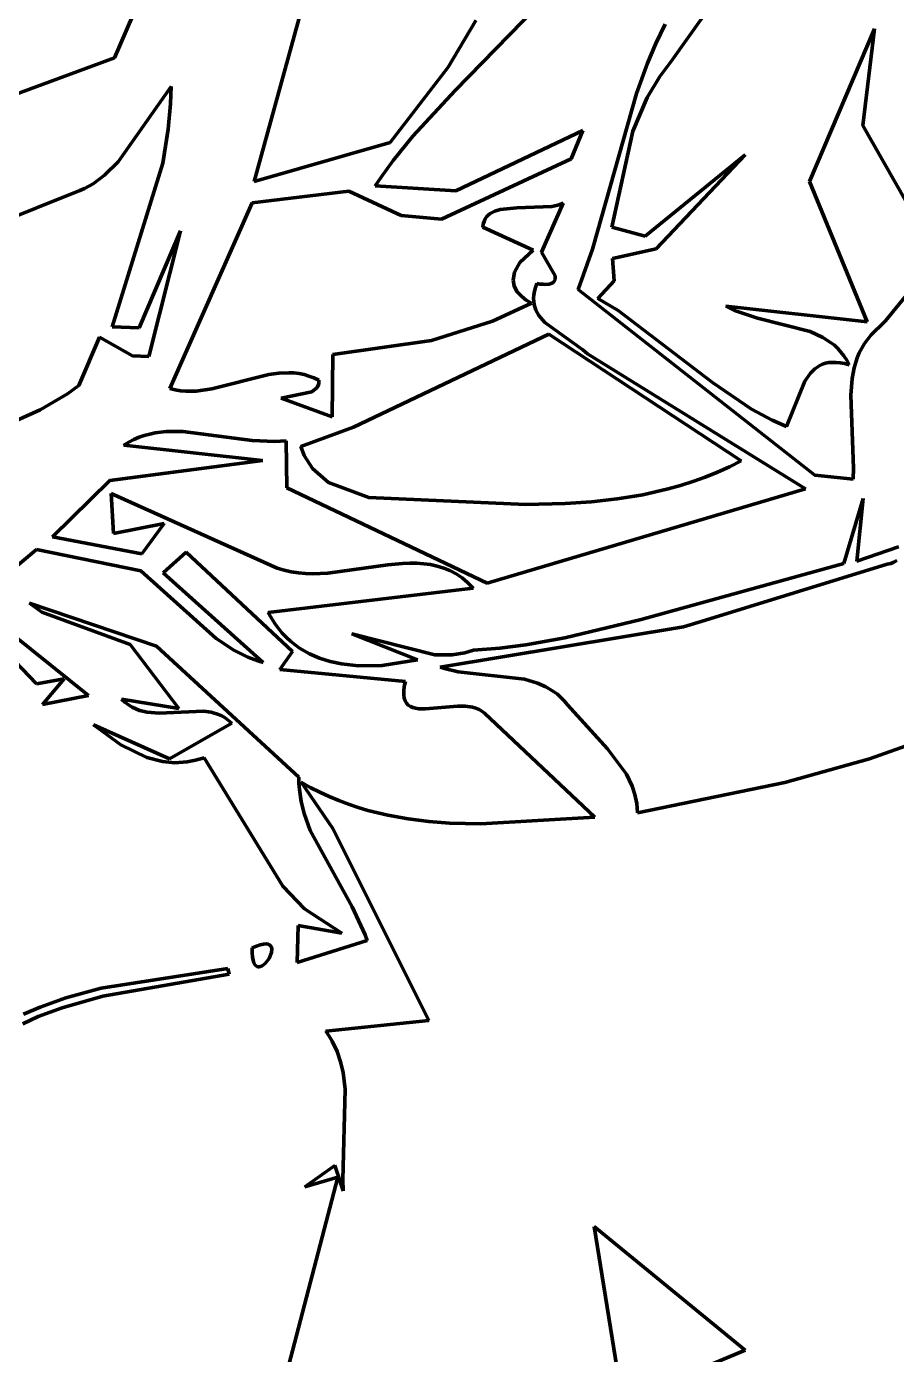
# Model space of a CAD drawing. Header units: millimetres. Extents: x 0 to 7.86, y 0 to 9.25.
# Drawn here: x 4.033 to 4.834, y 3.392 to 4.615 of the extents above; entities that cross this region are included whole.
import ezdxf

# ---------------------------------------------------------------- set-up
doc = ezdxf.new("R2010")
doc.units = ezdxf.units.MM
doc.layers.add('color#191919ff', color=7, linetype='CONTINUOUS', lineweight=100)
doc.layers.add('color#ffffffff', color=7, linetype='CONTINUOUS', lineweight=100)

msp = doc.modelspace()

# ---------------------------------------------------------------- linework, layer by layer
at = {"layer": 'color#191919ff'}
for p, q in [((4.7069, 4.695), (4.6267, 4.5821)), ((4.5219, 4.652), (4.4281, 4.5558)), ((4.1141, 4.5858), (4.1309, 4.6241)), ((4.2865, 4.6303), (4.243, 4.472)), ((4.4216, 4.5771), (4.4469, 4.6201)), ((4.6127, 4.599), (4.6213, 4.6168)), ((4.7542, 4.472), (4.8141, 4.6124)), ((4.8141, 4.6124), (4.8034, 4.5235)), ((4.605, 4.5808), (4.6127, 4.599)), ((3.9453, 4.5235), (4.1141, 4.5858)), ((4.368, 4.5078), (4.4216, 4.5771)), ((4.595, 4.5529), (4.605, 4.5808)), ((4.6267, 4.5821), (4.6164, 4.5686)), ((4.6164, 4.5686), (4.6049, 4.5493)), ((4.1664, 4.5595), (4.1176, 4.4901)), ((4.1659, 4.5436), (4.1664, 4.5595)), ((4.4281, 4.5558), (4.3889, 4.5138)), ((4.5544, 4.4097), (4.595, 4.5529)), ((4.6049, 4.5493), (4.5916, 4.5183)), ((4.1638, 4.52), (4.1659, 4.5436)), ((4.1587, 4.4889), (4.1638, 4.52)), ((4.3889, 4.5138), (4.3709, 4.4914)), ((4.4286, 4.4634), (4.5456, 4.5188)), ((4.5456, 4.5188), (4.5348, 4.4929)), ((4.5916, 4.5183), (4.5723, 4.43)), ((4.8034, 4.5235), (4.8629, 4.4188)), ((4.243, 4.472), (4.368, 4.5078)), ((4.1176, 4.4901), (4.1051, 4.4778)), ((4.112, 4.3381), (4.1587, 4.4889)), ((4.3709, 4.4914), (4.3597, 4.4758)), ((4.5348, 4.4929), (4.4154, 4.4373)), ((4.6029, 4.4217), (4.6951, 4.4965)), ((4.6951, 4.4965), (4.613, 4.4098)), ((4.1051, 4.4778), (4.0945, 4.4699)), ((4.3597, 4.4758), (4.3543, 4.4678)), ((4.0824, 4.4636), (3.9032, 4.3918)), ((4.0866, 4.4655), (4.0824, 4.4636)), ((4.0945, 4.4699), (4.0866, 4.4655)), ((4.3543, 4.4678), (4.4286, 4.4634)), ((4.8075, 4.3426), (4.7542, 4.472)), ((4.9253, 4.4678), (4.8242, 4.3436)), ((4.241, 4.4524), (4.1653, 4.2812)), ((4.3301, 4.4629), (4.241, 4.4524)), ((4.3783, 4.4406), (4.3301, 4.4629)), ((4.5273, 4.452), (4.5075, 4.4067)), ((4.5226, 4.4502), (4.5273, 4.452)), ((4.4154, 4.4373), (4.3783, 4.4406)), ((4.4556, 4.4374), (4.4568, 4.4394)), ((4.4568, 4.4394), (4.4584, 4.441)), ((4.4584, 4.441), (4.4602, 4.4424)), ((4.4602, 4.4424), (4.4645, 4.4447)), ((4.4645, 4.4447), (4.4695, 4.4462)), ((4.4695, 4.4462), (4.4847, 4.4477)), ((4.4847, 4.4477), (4.5171, 4.449)), ((4.5171, 4.449), (4.5226, 4.4502)), ((4.4536, 4.43), (4.4539, 4.4328)), ((4.4997, 4.4087), (4.4536, 4.43)), ((4.4539, 4.4328), (4.4546, 4.4352)), ((4.4546, 4.4352), (4.4556, 4.4374)), ((4.5723, 4.43), (4.6029, 4.4217)), ((4.1749, 4.4266), (4.1369, 4.3372)), ((4.146, 4.3109), (4.1749, 4.4266)), ((4.4874, 4.3972), (4.4997, 4.4087)), ((4.5075, 4.4067), (4.5202, 4.3851)), ((4.5413, 4.3724), (4.5544, 4.4097)), ((4.613, 4.4098), (4.5728, 4.401)), ((4.4825, 4.3883), (4.4874, 4.3972)), ((4.5728, 4.401), (4.5743, 4.3805)), ((4.4813, 4.3811), (4.4825, 4.3883)), ((4.4822, 4.3758), (4.4813, 4.3811)), ((4.5031, 4.378), (4.5019, 4.3743)), ((4.506, 4.3775), (4.5031, 4.378)), ((4.5173, 4.3784), (4.5145, 4.3775)), ((4.5191, 4.3798), (4.5173, 4.3784)), ((4.52, 4.3817), (4.5191, 4.3798)), ((4.5202, 4.3851), (4.52, 4.3817)), ((4.5743, 4.3805), (4.5593, 4.3641)), ((4.4849, 4.3707), (4.4822, 4.3758)), ((4.4893, 4.3659), (4.4849, 4.3707)), ((4.4934, 4.3628), (4.4893, 4.3659)), ((4.5004, 4.3676), (4.5002, 4.3644)), ((4.501, 4.3709), (4.5004, 4.3676)), ((4.5019, 4.3743), (4.501, 4.3709)), ((4.5086, 4.3773), (4.506, 4.3775)), ((4.5108, 4.3772), (4.5086, 4.3773)), ((4.5145, 4.3775), (4.5108, 4.3772)), ((4.7592, 4.2014), (4.5413, 4.3724)), ((4.4624, 4.3434), (4.4983, 4.36)), ((4.4983, 4.36), (4.4934, 4.3628)), ((4.5002, 4.3644), (4.5003, 4.3615)), ((4.5003, 4.3615), (4.5007, 4.3586)), ((4.5007, 4.3586), (4.5024, 4.3533)), ((4.5024, 4.3533), (4.5051, 4.3485)), ((4.5593, 4.3641), (4.5781, 4.353)), ((4.6851, 4.3531), (4.6772, 4.3571)), ((4.6772, 4.3571), (4.8075, 4.3426)), ((4.4062, 4.3256), (4.4624, 4.3434)), ((4.5051, 4.3485), (4.5106, 4.342)), ((4.5106, 4.342), (4.5455, 4.3169)), ((4.5781, 4.353), (4.6649, 4.2867)), ((4.7064, 4.3461), (4.6851, 4.3531)), ((4.7548, 4.3338), (4.7064, 4.3461)), ((4.8242, 4.3436), (4.8192, 4.3384)), ((4.1369, 4.3372), (4.112, 4.3381)), ((4.5142, 4.3314), (4.3345, 4.2457)), ((4.6915, 4.2148), (4.5142, 4.3314)), ((4.7666, 4.3284), (4.7548, 4.3338)), ((4.8112, 4.3308), (4.8079, 4.3268)), ((4.815, 4.3347), (4.8112, 4.3308)), ((4.8192, 4.3384), (4.815, 4.3347)), ((4.0815, 4.2842), (4.1005, 4.3286)), ((4.1005, 4.3286), (4.1308, 4.3115)), ((4.3152, 4.3125), (4.4062, 4.3256)), ((4.5455, 4.3169), (4.5498, 4.3132)), ((4.7738, 4.3238), (4.7666, 4.3284)), ((4.7772, 4.3211), (4.7738, 4.3238)), ((4.7803, 4.3182), (4.7772, 4.3211)), ((4.7833, 4.3149), (4.7803, 4.3182)), ((4.8024, 4.3184), (4.8002, 4.314)), ((4.805, 4.3227), (4.8024, 4.3184)), ((4.8079, 4.3268), (4.805, 4.3227)), ((4.1308, 4.3115), (4.146, 4.3109)), ((4.3148, 4.2552), (4.3152, 4.3125)), ((4.5498, 4.3132), (4.7506, 4.1888)), ((4.7664, 4.3036), (4.7692, 4.3045)), ((4.7692, 4.3045), (4.7722, 4.3051)), ((4.7722, 4.3051), (4.7755, 4.3054)), ((4.7755, 4.3054), (4.779, 4.3054)), ((4.779, 4.3054), (4.7827, 4.305)), ((4.7827, 4.305), (4.7866, 4.3043)), ((4.786, 4.3113), (4.7833, 4.3149)), ((4.7886, 4.3074), (4.786, 4.3113)), ((4.7909, 4.3032), (4.7886, 4.3074)), ((4.7983, 4.3095), (4.7954, 4.3002)), ((4.8002, 4.314), (4.7983, 4.3095)), ((4.204, 4.2809), (4.2563, 4.2941)), ((4.2563, 4.2941), (4.2656, 4.2955)), ((4.2656, 4.2955), (4.2749, 4.2958)), ((4.2749, 4.2958), (4.2795, 4.2956)), ((4.2795, 4.2956), (4.2842, 4.295)), ((4.2842, 4.295), (4.2888, 4.2941)), ((4.2888, 4.2941), (4.2933, 4.2928)), ((4.2933, 4.2928), (4.2979, 4.2911)), ((4.75, 4.2882), (4.7551, 4.2955)), ((4.7551, 4.2955), (4.7591, 4.2994)), ((4.7591, 4.2994), (4.7638, 4.3025)), ((4.7638, 4.3025), (4.7664, 4.3036)), ((4.7866, 4.3043), (4.7909, 4.3032)), ((4.7954, 4.3002), (4.7935, 4.2905)), ((4.0711, 4.2764), (4.0815, 4.2842)), ((4.1653, 4.2812), (4.1702, 4.2801)), ((4.1702, 4.2801), (4.175, 4.2793)), ((4.1895, 4.279), (4.204, 4.2809)), ((4.301, 4.2821), (4.2959, 4.2782)), ((4.2979, 4.2911), (4.3025, 4.2889)), ((4.3024, 4.2857), (4.301, 4.2821)), ((4.3025, 4.2889), (4.3024, 4.2857)), ((4.6649, 4.2867), (4.7008, 4.2624)), ((4.7332, 4.2463), (4.75, 4.2882)), ((4.7935, 4.2905), (4.7923, 4.2753)), ((4.0459, 4.2618), (4.0711, 4.2764)), ((4.175, 4.2793), (4.1799, 4.2789)), ((4.1799, 4.2789), (4.1895, 4.279)), ((4.2959, 4.2782), (4.2677, 4.2725)), ((4.2677, 4.2725), (4.3148, 4.2552)), ((4.7923, 4.2753), (4.7948, 4.2078)), ((3.9795, 4.2321), (4.0459, 4.2618)), ((4.7008, 4.2624), (4.7199, 4.2521)), ((4.3345, 4.2457), (4.2858, 4.228)), ((4.7199, 4.2521), (4.7332, 4.2463)), ((4.1273, 4.232), (4.1227, 4.2292)), ((4.1321, 4.2344), (4.1273, 4.232)), ((4.1369, 4.2364), (4.1321, 4.2344)), ((4.1417, 4.2381), (4.1369, 4.2364)), ((4.1467, 4.2394), (4.1417, 4.2381)), ((4.1516, 4.2404), (4.1467, 4.2394)), ((4.1618, 4.2416), (4.1516, 4.2404)), ((4.1772, 4.2417), (4.1618, 4.2416)), ((4.2409, 4.2333), (4.1772, 4.2417)), ((4.2619, 4.2324), (4.2409, 4.2333)), ((4.2723, 4.2332), (4.2619, 4.2324)), ((4.2729, 4.1898), (4.2723, 4.2332)), ((4.1227, 4.2292), (4.2506, 4.2149)), ((4.2858, 4.228), (4.289, 4.2195)), ((4.289, 4.2195), (4.2966, 4.2075)), ((4.2506, 4.2149), (4.1099, 4.1966)), ((4.2966, 4.2075), (4.3112, 4.1946)), ((4.6695, 4.2043), (4.6805, 4.2093)), ((4.6805, 4.2093), (4.6915, 4.2148)), ((4.7948, 4.2078), (4.7944, 4.1979)), ((4.1099, 4.1966), (4.0571, 4.1446)), ((4.3112, 4.1946), (4.3486, 4.1808)), ((4.6356, 4.1921), (4.647, 4.1957)), ((4.647, 4.1957), (4.6583, 4.1998)), ((4.6583, 4.1998), (4.6695, 4.2043)), ((4.7944, 4.1979), (4.7592, 4.2014)), ((4.1134, 4.1478), (4.1111, 4.1845)), ((4.1111, 4.1845), (4.2579, 4.1187)), ((4.4574, 4.1021), (4.2729, 4.1898)), ((4.7506, 4.1888), (4.4574, 4.1021)), ((4.5891, 4.1814), (4.6008, 4.1835)), ((4.6008, 4.1835), (4.6125, 4.186)), ((4.6125, 4.186), (4.6241, 4.1888)), ((4.6241, 4.1888), (4.6356, 4.1921)), ((4.3486, 4.1808), (4.4931, 4.1745)), ((4.4931, 4.1745), (4.5294, 4.1753)), ((4.5294, 4.1753), (4.5534, 4.1769)), ((4.5534, 4.1769), (4.5773, 4.1796)), ((4.5773, 4.1796), (4.5891, 4.1814)), ((4.7858, 4.1203), (4.8036, 4.18)), ((4.8036, 4.18), (4.798, 4.1224)), ((4.1599, 4.1569), (4.1134, 4.1478)), ((4.1395, 4.1289), (4.1599, 4.1569)), ((4.0571, 4.1446), (4.1395, 4.1289)), ((4.798, 4.1224), (4.8362, 4.1355)), ((4.0423, 4.1329), (3.9836, 4.084)), ((4.1385, 4.1135), (4.0423, 4.1329)), ((4.1802, 4.1307), (4.1592, 4.1115)), ((4.2783, 4.0391), (4.1802, 4.1307)), ((4.8321, 4.1215), (4.8291, 4.1203)), ((4.8349, 4.1228), (4.8321, 4.1215)), ((4.2079, 4.0511), (4.1385, 4.1135)), ((4.1592, 4.1115), (4.2512, 4.0291)), ((4.2579, 4.1187), (4.2642, 4.116)), ((4.2642, 4.116), (4.2705, 4.114)), ((4.2705, 4.114), (4.277, 4.1124)), ((4.277, 4.1124), (4.2836, 4.1114)), ((4.2836, 4.1114), (4.2903, 4.1108)), ((4.2903, 4.1108), (4.297, 4.1106)), ((4.297, 4.1106), (4.3108, 4.1112)), ((4.3108, 4.1112), (4.3661, 4.1189)), ((4.3661, 4.1189), (4.3796, 4.1202)), ((4.3796, 4.1202), (4.3862, 4.1204)), ((4.3862, 4.1204), (4.3927, 4.1204)), ((4.3927, 4.1204), (4.3991, 4.1199)), ((4.3991, 4.1199), (4.4053, 4.1191)), ((4.4053, 4.1191), (4.4115, 4.1178)), ((4.4115, 4.1178), (4.4174, 4.116)), ((4.4174, 4.116), (4.4232, 4.1136)), ((4.4232, 4.1136), (4.4288, 4.1106)), ((4.4288, 4.1106), (4.4343, 4.1069)), ((4.5994, 4.0686), (4.7858, 4.1203)), ((4.8258, 4.1194), (4.6546, 4.0667)), ((4.8291, 4.1203), (4.8258, 4.1194)), ((4.4445, 4.0973), (4.2558, 4.0749)), ((4.4343, 4.1069), (4.4395, 4.1025)), ((4.4395, 4.1025), (4.4445, 4.0973)), ((3.9836, 4.084), (4.0902, 3.9987)), ((4.036, 4.0837), (4.1529, 4.0439)), ((4.0473, 4.0753), (4.036, 4.0837)), ((4.1286, 4.0455), (4.0473, 4.0753)), ((4.2558, 4.0749), (4.2587, 4.0697)), ((4.2587, 4.0697), (4.2618, 4.0648)), ((4.2618, 4.0648), (4.2652, 4.0603)), ((4.2652, 4.0603), (4.2687, 4.056)), ((4.6384, 4.0619), (4.4143, 4.0247)), ((4.5289, 4.0517), (4.5994, 4.0686)), ((4.6546, 4.0667), (4.6384, 4.0619)), ((4.0423, 4.0093), (4.0026, 4.0509)), ((4.224, 4.0404), (4.2079, 4.0511)), ((4.2687, 4.056), (4.2725, 4.0521)), ((4.2725, 4.0521), (4.2764, 4.0485)), ((4.2764, 4.0485), (4.2805, 4.0452)), ((4.3932, 4.0315), (4.3328, 4.0553)), ((4.3328, 4.0553), (4.4094, 4.036)), ((4.4932, 4.0454), (4.5289, 4.0517)), ((4.1735, 3.9867), (4.1286, 4.0455)), ((4.1529, 4.0439), (4.2841, 3.9235)), ((4.2371, 4.0339), (4.224, 4.0404)), ((4.2665, 4.0224), (4.2783, 4.0391)), ((4.2805, 4.0452), (4.2847, 4.0422)), ((4.2847, 4.0422), (4.2937, 4.037)), ((4.2937, 4.037), (4.3031, 4.0329)), ((4.4094, 4.036), (4.4251, 4.0361)), ((4.4251, 4.0361), (4.437, 4.0379)), ((4.437, 4.0379), (4.445, 4.0402)), ((4.445, 4.0402), (4.4692, 4.0423)), ((4.4692, 4.0423), (4.4932, 4.0454)), ((4.2464, 4.0305), (4.2371, 4.0339)), ((4.2512, 4.0291), (4.2464, 4.0305)), ((4.3031, 4.0329), (4.313, 4.0298)), ((4.313, 4.0298), (4.3233, 4.0276)), ((4.3233, 4.0276), (4.3391, 4.0259)), ((4.3391, 4.0259), (4.3608, 4.0263)), ((4.3608, 4.0263), (4.3932, 4.0315)), ((4.4143, 4.0247), (4.4183, 4.0234)), ((4.4183, 4.0234), (4.4308, 4.0205)), ((4.0678, 4.014), (4.0423, 4.0093)), ((4.0478, 3.9903), (4.0678, 4.014)), ((4.3821, 4.0116), (4.2665, 4.0224)), ((4.3811, 4.0069), (4.3821, 4.0116)), ((4.4308, 4.0205), (4.4917, 4.0135)), ((4.4917, 4.0135), (4.5039, 4.01)), ((4.3806, 4.0028), (4.3811, 4.0069)), ((4.3806, 3.9992), (4.3806, 4.0028)), ((4.381, 3.9961), (4.3806, 3.9992)), ((4.5039, 4.01), (4.5115, 4.0066)), ((4.5115, 4.0066), (4.5187, 4.0023)), ((4.5187, 4.0023), (4.5221, 3.9997)), ((4.5221, 3.9997), (4.5253, 3.9969)), ((4.0902, 3.9987), (4.0478, 3.9903)), ((4.1239, 3.9924), (4.1207, 3.9953)), ((4.1207, 3.9953), (4.1735, 3.9867)), ((4.1271, 3.99), (4.1239, 3.9924)), ((4.1304, 3.9879), (4.1271, 3.99)), ((4.1338, 3.9862), (4.1304, 3.9879)), ((4.3819, 3.9936), (4.381, 3.9961)), ((4.3832, 3.9914), (4.3819, 3.9936)), ((4.3848, 3.9897), (4.3832, 3.9914)), ((4.3868, 3.9884), (4.3848, 3.9897)), ((4.3891, 3.9874), (4.3868, 3.9884)), ((4.3916, 3.9868), (4.3891, 3.9874)), ((4.3944, 3.9863), (4.3916, 3.9868)), ((4.43, 3.9887), (4.4007, 3.9862)), ((4.4373, 3.9887), (4.43, 3.9887)), ((4.444, 3.9878), (4.4373, 3.9887)), ((4.4471, 3.9869), (4.444, 3.9878)), ((4.4501, 3.9857), (4.4471, 3.9869)), ((4.5253, 3.9969), (4.5284, 3.9936)), ((4.5284, 3.9936), (4.5314, 3.9901)), ((4.5314, 3.9901), (4.5683, 3.9495)), ((4.1372, 3.9849), (4.1338, 3.9862)), ((4.1443, 3.9831), (4.1372, 3.9849)), ((4.1553, 3.9823), (4.1443, 3.9831)), ((4.1962, 3.9842), (4.1553, 3.9823)), ((4.2032, 3.9833), (4.1962, 3.9842)), ((4.2099, 3.9812), (4.2032, 3.9833)), ((4.2132, 3.9798), (4.2099, 3.9812)), ((4.2163, 3.9779), (4.2132, 3.9798)), ((4.2193, 3.9757), (4.2163, 3.9779)), ((4.2223, 3.9731), (4.2193, 3.9757)), ((4.4007, 3.9862), (4.3944, 3.9863)), ((4.4527, 3.9841), (4.4501, 3.9857)), ((4.4551, 3.9822), (4.4527, 3.9841)), ((4.5566, 3.8867), (4.4551, 3.9822)), ((4.12, 3.9532), (4.095, 3.9717)), ((4.095, 3.9717), (4.165, 3.9402)), ((4.165, 3.9402), (4.2223, 3.9731)), ((4.144, 3.9415), (4.12, 3.9532)), ((4.8095, 3.9402), (4.853, 3.9556)), ((4.1585, 3.9377), (4.144, 3.9415)), ((4.1697, 3.9367), (4.1585, 3.9377)), ((4.1889, 3.9389), (4.1812, 3.9374)), ((4.1968, 3.9413), (4.1889, 3.9389)), ((4.2693, 3.8231), (4.1968, 3.9413)), ((4.5683, 3.9495), (4.5857, 3.926)), ((4.7317, 3.9184), (4.8095, 3.9402)), ((4.1812, 3.9374), (4.1697, 3.9367)), ((4.5857, 3.926), (4.591, 3.915)), ((4.2841, 3.9235), (4.2841, 3.9177)), ((4.2841, 3.9177), (4.2845, 3.912)), ((4.3154, 3.8762), (4.2862, 3.9188)), ((4.2862, 3.9188), (4.2946, 3.914)), ((4.2946, 3.914), (4.3032, 3.9095)), ((4.591, 3.915), (4.5936, 3.9073)), ((4.5958, 3.8906), (4.7317, 3.9184)), ((4.2845, 3.912), (4.2861, 3.9009)), ((4.3032, 3.9095), (4.3119, 3.9055)), ((4.3119, 3.9055), (4.3207, 3.9018)), ((4.3207, 3.9018), (4.3296, 3.8984)), ((4.5936, 3.9073), (4.5952, 3.8991)), ((4.2861, 3.9009), (4.2888, 3.89)), ((4.2888, 3.89), (4.2945, 3.8743)), ((4.3296, 3.8984), (4.3386, 3.8954)), ((4.3386, 3.8954), (4.3477, 3.8928)), ((4.3477, 3.8928), (4.3661, 3.8883)), ((4.5952, 3.8991), (4.5958, 3.8906)), ((4.3661, 3.8883), (4.3848, 3.8849)), ((4.3848, 3.8849), (4.4037, 3.8826)), ((4.4037, 3.8826), (4.4228, 3.8811)), ((4.4228, 3.8811), (4.4516, 3.8804)), ((4.4516, 3.8804), (4.5566, 3.8867)), ((4.2945, 3.8743), (4.3331, 3.8041)), ((4.4037, 3.6992), (4.3154, 3.8762)), ((4.2892, 3.802), (4.2693, 3.8231)), ((4.3331, 3.8041), (4.3451, 3.7783)), ((4.3235, 3.7797), (4.2892, 3.802)), ((4.2824, 3.7528), (4.2833, 3.7868)), ((4.2833, 3.7868), (4.3235, 3.7797)), ((4.2411, 3.7661), (4.2451, 3.7678)), ((4.2451, 3.7678), (4.2485, 3.769)), ((4.2485, 3.769), (4.2514, 3.7696)), ((4.2514, 3.7696), (4.2538, 3.7698)), ((4.2538, 3.7698), (4.2557, 3.7695)), ((4.2557, 3.7695), (4.2571, 3.7689)), ((4.2571, 3.7689), (4.2582, 3.7679)), ((4.2582, 3.7679), (4.2588, 3.7667)), ((4.2588, 3.7667), (4.2591, 3.7653)), ((4.347, 3.7729), (4.2824, 3.7528)), ((4.3451, 3.7783), (4.347, 3.7729)), ((4.2411, 3.7615), (4.2411, 3.7661)), ((4.2414, 3.7578), (4.2411, 3.7615)), ((4.2419, 3.7548), (4.2414, 3.7578)), ((4.2427, 3.7524), (4.2419, 3.7548)), ((4.2566, 3.7564), (4.2529, 3.7517)), ((4.2588, 3.7619), (4.2566, 3.7564)), ((4.2591, 3.7653), (4.2588, 3.7619)), ((4.102, 3.729), (4.2186, 3.7472)), ((4.2198, 3.7421), (4.1036, 3.7216)), ((4.2186, 3.7472), (4.2198, 3.7421)), ((4.2436, 3.7506), (4.2427, 3.7524)), ((4.2447, 3.7495), (4.2436, 3.7506)), ((4.246, 3.7488), (4.2447, 3.7495)), ((4.2473, 3.7486), (4.246, 3.7488)), ((4.2487, 3.7489), (4.2473, 3.7486)), ((4.2501, 3.7495), (4.2487, 3.7489)), ((4.2529, 3.7517), (4.2501, 3.7495)), ((4.0458, 3.7116), (4.0695, 3.7201)), ((4.1036, 3.7216), (4.0659, 3.7111)), ((4.0695, 3.7201), (4.102, 3.729)), ((4.0305, 3.705), (4.0458, 3.7116)), ((4.0659, 3.7111), (4.044, 3.7029)), ((4.044, 3.7029), (4.0298, 3.6963)), ((4.309, 3.6894), (4.4037, 3.6992)), ((4.312, 3.6849), (4.309, 3.6894)), ((4.3147, 3.6803), (4.312, 3.6849)), ((4.3192, 3.6709), (4.3147, 3.6803)), ((4.3225, 3.6613), (4.3192, 3.6709)), ((4.3248, 3.6514), (4.3225, 3.6613)), ((4.3268, 3.6362), (4.3248, 3.6514)), ((4.3244, 3.5527), (4.3268, 3.6362)), ((4.2895, 3.5462), (4.3172, 3.5659)), ((4.3172, 3.5659), (4.3248, 3.5425)), ((4.2368, 3.2371), (4.32, 3.5549)), ((4.32, 3.5549), (4.2895, 3.5462)), ((4.3248, 3.5425), (4.3244, 3.5527)), ((4.556, 3.5097), (4.582, 3.3486)), ((4.695, 3.3958), (4.556, 3.5097)), ((4.582, 3.3486), (4.695, 3.3958))]:
    msp.add_line(p, q, dxfattribs=at)
at = {"layer": 'color#ffffffff'}
for p, q in [((4.6267, 4.5821), (4.7069, 4.695)), ((4.4281, 4.5558), (4.5219, 4.652)), ((4.1309, 4.6241), (4.1141, 4.5858)), ((4.243, 4.472), (4.2865, 4.6303)), ((4.4469, 4.6201), (4.4216, 4.5771)), ((4.6213, 4.6168), (4.6127, 4.599)), ((4.8141, 4.6124), (4.7542, 4.472)), ((4.8034, 4.5235), (4.8141, 4.6124)), ((4.6127, 4.599), (4.605, 4.5808)), ((4.1141, 4.5858), (3.9453, 4.5235)), ((4.4216, 4.5771), (4.368, 4.5078)), ((4.605, 4.5808), (4.595, 4.5529)), ((4.6164, 4.5686), (4.6267, 4.5821)), ((4.6049, 4.5493), (4.6164, 4.5686)), ((4.1176, 4.4901), (4.1664, 4.5595)), ((4.1664, 4.5595), (4.1659, 4.5436)), ((4.3889, 4.5138), (4.4281, 4.5558)), ((4.595, 4.5529), (4.5544, 4.4097)), ((4.5916, 4.5183), (4.6049, 4.5493)), ((4.1659, 4.5436), (4.1638, 4.52)), ((4.1638, 4.52), (4.1587, 4.4889)), ((4.3709, 4.4914), (4.3889, 4.5138)), ((4.5456, 4.5188), (4.4286, 4.4634)), ((4.5348, 4.4929), (4.5456, 4.5188)), ((4.5723, 4.43), (4.5916, 4.5183)), ((4.8629, 4.4188), (4.8034, 4.5235)), ((4.368, 4.5078), (4.243, 4.472)), ((4.1051, 4.4778), (4.1176, 4.4901)), ((4.1587, 4.4889), (4.112, 4.3381)), ((4.3597, 4.4758), (4.3709, 4.4914)), ((4.4154, 4.4373), (4.5348, 4.4929)), ((4.6951, 4.4965), (4.6029, 4.4217)), ((4.613, 4.4098), (4.6951, 4.4965)), ((4.0945, 4.4699), (4.1051, 4.4778)), ((4.3543, 4.4678), (4.3597, 4.4758)), ((3.9032, 4.3918), (4.0824, 4.4636)), ((4.0824, 4.4636), (4.0866, 4.4655)), ((4.0866, 4.4655), (4.0945, 4.4699)), ((4.4286, 4.4634), (4.3543, 4.4678)), ((4.7542, 4.472), (4.8075, 4.3426)), ((4.8242, 4.3436), (4.9253, 4.4678)), ((4.1653, 4.2812), (4.241, 4.4524)), ((4.241, 4.4524), (4.3301, 4.4629)), ((4.3301, 4.4629), (4.3783, 4.4406)), ((4.5075, 4.4067), (4.5273, 4.452)), ((4.5273, 4.452), (4.5226, 4.4502)), ((4.3783, 4.4406), (4.4154, 4.4373)), ((4.4568, 4.4394), (4.4556, 4.4374)), ((4.4584, 4.441), (4.4568, 4.4394)), ((4.4602, 4.4424), (4.4584, 4.441)), ((4.4645, 4.4447), (4.4602, 4.4424)), ((4.4695, 4.4462), (4.4645, 4.4447)), ((4.4847, 4.4477), (4.4695, 4.4462)), ((4.5171, 4.449), (4.4847, 4.4477)), ((4.5226, 4.4502), (4.5171, 4.449)), ((4.4539, 4.4328), (4.4536, 4.43)), ((4.4536, 4.43), (4.4997, 4.4087)), ((4.4546, 4.4352), (4.4539, 4.4328)), ((4.4556, 4.4374), (4.4546, 4.4352)), ((4.6029, 4.4217), (4.5723, 4.43)), ((4.1369, 4.3372), (4.1749, 4.4266)), ((4.1749, 4.4266), (4.146, 4.3109)), ((4.4997, 4.4087), (4.4874, 4.3972)), ((4.5202, 4.3851), (4.5075, 4.4067)), ((4.5544, 4.4097), (4.5413, 4.3724)), ((4.5728, 4.401), (4.613, 4.4098)), ((4.4874, 4.3972), (4.4825, 4.3883)), ((4.5743, 4.3805), (4.5728, 4.401)), ((4.4825, 4.3883), (4.4813, 4.3811)), ((4.4813, 4.3811), (4.4822, 4.3758)), ((4.5019, 4.3743), (4.5031, 4.378)), ((4.5031, 4.378), (4.506, 4.3775)), ((4.5145, 4.3775), (4.5173, 4.3784)), ((4.5173, 4.3784), (4.5191, 4.3798)), ((4.5191, 4.3798), (4.52, 4.3817)), ((4.52, 4.3817), (4.5202, 4.3851)), ((4.5593, 4.3641), (4.5743, 4.3805)), ((4.4822, 4.3758), (4.4849, 4.3707)), ((4.4849, 4.3707), (4.4893, 4.3659)), ((4.4893, 4.3659), (4.4934, 4.3628)), ((4.5002, 4.3644), (4.5004, 4.3676)), ((4.5004, 4.3676), (4.501, 4.3709)), ((4.501, 4.3709), (4.5019, 4.3743)), ((4.506, 4.3775), (4.5086, 4.3773)), ((4.5086, 4.3773), (4.5108, 4.3772)), ((4.5108, 4.3772), (4.5145, 4.3775)), ((4.5413, 4.3724), (4.7592, 4.2014)), ((4.4983, 4.36), (4.4624, 4.3434)), ((4.4934, 4.3628), (4.4983, 4.36)), ((4.5003, 4.3615), (4.5002, 4.3644)), ((4.5007, 4.3586), (4.5003, 4.3615)), ((4.5024, 4.3533), (4.5007, 4.3586)), ((4.5051, 4.3485), (4.5024, 4.3533)), ((4.5781, 4.353), (4.5593, 4.3641)), ((4.8075, 4.3426), (4.6772, 4.3571)), ((4.6772, 4.3571), (4.6851, 4.3531)), ((4.4624, 4.3434), (4.4062, 4.3256)), ((4.5106, 4.342), (4.5051, 4.3485)), ((4.5455, 4.3169), (4.5106, 4.342)), ((4.6649, 4.2867), (4.5781, 4.353)), ((4.6851, 4.3531), (4.7064, 4.3461)), ((4.7064, 4.3461), (4.7548, 4.3338)), ((4.8192, 4.3384), (4.8242, 4.3436)), ((4.112, 4.3381), (4.1369, 4.3372)), ((4.3345, 4.2457), (4.5142, 4.3314)), ((4.5142, 4.3314), (4.6915, 4.2148)), ((4.7548, 4.3338), (4.7666, 4.3284)), ((4.8079, 4.3268), (4.8112, 4.3308)), ((4.8112, 4.3308), (4.815, 4.3347)), ((4.815, 4.3347), (4.8192, 4.3384)), ((4.1005, 4.3286), (4.0815, 4.2842)), ((4.1308, 4.3115), (4.1005, 4.3286)), ((4.4062, 4.3256), (4.3152, 4.3125)), ((4.5498, 4.3132), (4.5455, 4.3169)), ((4.7666, 4.3284), (4.7738, 4.3238)), ((4.7738, 4.3238), (4.7772, 4.3211)), ((4.7772, 4.3211), (4.7803, 4.3182)), ((4.7803, 4.3182), (4.7833, 4.3149)), ((4.8002, 4.314), (4.8024, 4.3184)), ((4.8024, 4.3184), (4.805, 4.3227)), ((4.805, 4.3227), (4.8079, 4.3268)), ((4.146, 4.3109), (4.1308, 4.3115)), ((4.3152, 4.3125), (4.3148, 4.2552)), ((4.7506, 4.1888), (4.5498, 4.3132)), ((4.7692, 4.3045), (4.7664, 4.3036)), ((4.7722, 4.3051), (4.7692, 4.3045)), ((4.7755, 4.3054), (4.7722, 4.3051)), ((4.779, 4.3054), (4.7755, 4.3054)), ((4.7827, 4.305), (4.779, 4.3054)), ((4.7866, 4.3043), (4.7827, 4.305)), ((4.7833, 4.3149), (4.786, 4.3113)), ((4.786, 4.3113), (4.7886, 4.3074)), ((4.7886, 4.3074), (4.7909, 4.3032)), ((4.7954, 4.3002), (4.7983, 4.3095)), ((4.7983, 4.3095), (4.8002, 4.314)), ((4.2563, 4.2941), (4.204, 4.2809)), ((4.2656, 4.2955), (4.2563, 4.2941)), ((4.2749, 4.2958), (4.2656, 4.2955)), ((4.2795, 4.2956), (4.2749, 4.2958)), ((4.2842, 4.295), (4.2795, 4.2956)), ((4.2888, 4.2941), (4.2842, 4.295)), ((4.2933, 4.2928), (4.2888, 4.2941)), ((4.2979, 4.2911), (4.2933, 4.2928)), ((4.7551, 4.2955), (4.75, 4.2882)), ((4.7591, 4.2994), (4.7551, 4.2955)), ((4.7638, 4.3025), (4.7591, 4.2994)), ((4.7664, 4.3036), (4.7638, 4.3025)), ((4.7909, 4.3032), (4.7866, 4.3043)), ((4.7935, 4.2905), (4.7954, 4.3002)), ((4.0815, 4.2842), (4.0711, 4.2764)), ((4.1702, 4.2801), (4.1653, 4.2812)), ((4.175, 4.2793), (4.1702, 4.2801)), ((4.204, 4.2809), (4.1895, 4.279)), ((4.2959, 4.2782), (4.301, 4.2821)), ((4.3025, 4.2889), (4.2979, 4.2911)), ((4.301, 4.2821), (4.3024, 4.2857)), ((4.3024, 4.2857), (4.3025, 4.2889)), ((4.7008, 4.2624), (4.6649, 4.2867)), ((4.75, 4.2882), (4.7332, 4.2463)), ((4.7923, 4.2753), (4.7935, 4.2905)), ((4.0711, 4.2764), (4.0459, 4.2618)), ((4.1799, 4.2789), (4.175, 4.2793)), ((4.1895, 4.279), (4.1799, 4.2789)), ((4.2677, 4.2725), (4.2959, 4.2782)), ((4.3148, 4.2552), (4.2677, 4.2725)), ((4.7948, 4.2078), (4.7923, 4.2753)), ((4.0459, 4.2618), (3.9795, 4.2321)), ((4.7199, 4.2521), (4.7008, 4.2624)), ((4.2858, 4.228), (4.3345, 4.2457)), ((4.7332, 4.2463), (4.7199, 4.2521)), ((4.1227, 4.2292), (4.1273, 4.232)), ((4.1273, 4.232), (4.1321, 4.2344)), ((4.1321, 4.2344), (4.1369, 4.2364)), ((4.1369, 4.2364), (4.1417, 4.2381)), ((4.1417, 4.2381), (4.1467, 4.2394)), ((4.1467, 4.2394), (4.1516, 4.2404)), ((4.1516, 4.2404), (4.1618, 4.2416)), ((4.1618, 4.2416), (4.1772, 4.2417)), ((4.1772, 4.2417), (4.2409, 4.2333)), ((4.2409, 4.2333), (4.2619, 4.2324)), ((4.2619, 4.2324), (4.2723, 4.2332)), ((4.2723, 4.2332), (4.2729, 4.1898)), ((4.2506, 4.2149), (4.1227, 4.2292)), ((4.289, 4.2195), (4.2858, 4.228)), ((4.2966, 4.2075), (4.289, 4.2195)), ((4.1099, 4.1966), (4.2506, 4.2149)), ((4.3112, 4.1946), (4.2966, 4.2075)), ((4.6805, 4.2093), (4.6695, 4.2043)), ((4.6915, 4.2148), (4.6805, 4.2093)), ((4.7944, 4.1979), (4.7948, 4.2078)), ((4.0571, 4.1446), (4.1099, 4.1966)), ((4.3486, 4.1808), (4.3112, 4.1946)), ((4.647, 4.1957), (4.6356, 4.1921)), ((4.6583, 4.1998), (4.647, 4.1957)), ((4.6695, 4.2043), (4.6583, 4.1998)), ((4.7592, 4.2014), (4.7944, 4.1979)), ((4.2579, 4.1187), (4.1111, 4.1845)), ((4.1111, 4.1845), (4.1134, 4.1478)), ((4.2729, 4.1898), (4.4574, 4.1021)), ((4.4574, 4.1021), (4.7506, 4.1888)), ((4.6008, 4.1835), (4.5891, 4.1814)), ((4.6125, 4.186), (4.6008, 4.1835)), ((4.6241, 4.1888), (4.6125, 4.186)), ((4.6356, 4.1921), (4.6241, 4.1888)), ((4.4931, 4.1745), (4.3486, 4.1808)), ((4.5294, 4.1753), (4.4931, 4.1745)), ((4.5534, 4.1769), (4.5294, 4.1753)), ((4.5773, 4.1796), (4.5534, 4.1769)), ((4.5891, 4.1814), (4.5773, 4.1796)), ((4.8036, 4.18), (4.7858, 4.1203)), ((4.798, 4.1224), (4.8036, 4.18)), ((4.1134, 4.1478), (4.1599, 4.1569)), ((4.1599, 4.1569), (4.1395, 4.1289)), ((4.1395, 4.1289), (4.0571, 4.1446)), ((4.8362, 4.1355), (4.798, 4.1224)), ((3.9836, 4.084), (4.0423, 4.1329)), ((4.0423, 4.1329), (4.1385, 4.1135)), ((4.1592, 4.1115), (4.1802, 4.1307)), ((4.1802, 4.1307), (4.2783, 4.0391)), ((4.8291, 4.1203), (4.8321, 4.1215)), ((4.8321, 4.1215), (4.8349, 4.1228)), ((4.1385, 4.1135), (4.2079, 4.0511)), ((4.2512, 4.0291), (4.1592, 4.1115)), ((4.2642, 4.116), (4.2579, 4.1187)), ((4.2705, 4.114), (4.2642, 4.116)), ((4.277, 4.1124), (4.2705, 4.114)), ((4.2836, 4.1114), (4.277, 4.1124)), ((4.2903, 4.1108), (4.2836, 4.1114)), ((4.297, 4.1106), (4.2903, 4.1108)), ((4.3108, 4.1112), (4.297, 4.1106)), ((4.3661, 4.1189), (4.3108, 4.1112)), ((4.3796, 4.1202), (4.3661, 4.1189)), ((4.3862, 4.1204), (4.3796, 4.1202)), ((4.3927, 4.1204), (4.3862, 4.1204)), ((4.3991, 4.1199), (4.3927, 4.1204)), ((4.4053, 4.1191), (4.3991, 4.1199)), ((4.4115, 4.1178), (4.4053, 4.1191)), ((4.4174, 4.116), (4.4115, 4.1178)), ((4.4232, 4.1136), (4.4174, 4.116)), ((4.4288, 4.1106), (4.4232, 4.1136)), ((4.4343, 4.1069), (4.4288, 4.1106)), ((4.7858, 4.1203), (4.5994, 4.0686)), ((4.6546, 4.0667), (4.8258, 4.1194)), ((4.8258, 4.1194), (4.8291, 4.1203)), ((4.2558, 4.0749), (4.4445, 4.0973)), ((4.4395, 4.1025), (4.4343, 4.1069)), ((4.4445, 4.0973), (4.4395, 4.1025)), ((4.0902, 3.9987), (3.9836, 4.084)), ((4.036, 4.0837), (4.0473, 4.0753)), ((4.1529, 4.0439), (4.036, 4.0837)), ((4.0473, 4.0753), (4.1286, 4.0455)), ((4.2587, 4.0697), (4.2558, 4.0749)), ((4.2618, 4.0648), (4.2587, 4.0697)), ((4.2652, 4.0603), (4.2618, 4.0648)), ((4.2687, 4.056), (4.2652, 4.0603)), ((4.4143, 4.0247), (4.6384, 4.0619)), ((4.5994, 4.0686), (4.5289, 4.0517)), ((4.6384, 4.0619), (4.6546, 4.0667)), ((4.0026, 4.0509), (4.0423, 4.0093)), ((4.2079, 4.0511), (4.224, 4.0404)), ((4.2725, 4.0521), (4.2687, 4.056)), ((4.2764, 4.0485), (4.2725, 4.0521)), ((4.2805, 4.0452), (4.2764, 4.0485)), ((4.4094, 4.036), (4.3328, 4.0553)), ((4.3328, 4.0553), (4.3932, 4.0315)), ((4.5289, 4.0517), (4.4932, 4.0454)), ((4.1286, 4.0455), (4.1735, 3.9867)), ((4.2841, 3.9235), (4.1529, 4.0439)), ((4.224, 4.0404), (4.2371, 4.0339)), ((4.2783, 4.0391), (4.2665, 4.0224)), ((4.2847, 4.0422), (4.2805, 4.0452)), ((4.2937, 4.037), (4.2847, 4.0422)), ((4.3031, 4.0329), (4.2937, 4.037)), ((4.4251, 4.0361), (4.4094, 4.036)), ((4.437, 4.0379), (4.4251, 4.0361)), ((4.445, 4.0402), (4.437, 4.0379)), ((4.4692, 4.0423), (4.445, 4.0402)), ((4.4932, 4.0454), (4.4692, 4.0423)), ((4.2371, 4.0339), (4.2464, 4.0305)), ((4.2464, 4.0305), (4.2512, 4.0291)), ((4.313, 4.0298), (4.3031, 4.0329)), ((4.3233, 4.0276), (4.313, 4.0298)), ((4.3391, 4.0259), (4.3233, 4.0276)), ((4.3608, 4.0263), (4.3391, 4.0259)), ((4.3932, 4.0315), (4.3608, 4.0263)), ((4.4183, 4.0234), (4.4143, 4.0247)), ((4.4308, 4.0205), (4.4183, 4.0234)), ((4.0423, 4.0093), (4.0678, 4.014)), ((4.0678, 4.014), (4.0478, 3.9903)), ((4.2665, 4.0224), (4.3821, 4.0116)), ((4.3821, 4.0116), (4.3811, 4.0069)), ((4.4917, 4.0135), (4.4308, 4.0205)), ((4.5039, 4.01), (4.4917, 4.0135)), ((4.3811, 4.0069), (4.3806, 4.0028)), ((4.3806, 4.0028), (4.3806, 3.9992)), ((4.3806, 3.9992), (4.381, 3.9961)), ((4.5115, 4.0066), (4.5039, 4.01)), ((4.5187, 4.0023), (4.5115, 4.0066)), ((4.5221, 3.9997), (4.5187, 4.0023)), ((4.5253, 3.9969), (4.5221, 3.9997)), ((4.0478, 3.9903), (4.0902, 3.9987)), ((4.1735, 3.9867), (4.1207, 3.9953)), ((4.1207, 3.9953), (4.1239, 3.9924)), ((4.1239, 3.9924), (4.1271, 3.99)), ((4.1271, 3.99), (4.1304, 3.9879)), ((4.1304, 3.9879), (4.1338, 3.9862)), ((4.381, 3.9961), (4.3819, 3.9936)), ((4.3819, 3.9936), (4.3832, 3.9914)), ((4.3832, 3.9914), (4.3848, 3.9897)), ((4.3848, 3.9897), (4.3868, 3.9884)), ((4.3868, 3.9884), (4.3891, 3.9874)), ((4.3891, 3.9874), (4.3916, 3.9868)), ((4.3916, 3.9868), (4.3944, 3.9863)), ((4.4007, 3.9862), (4.43, 3.9887)), ((4.43, 3.9887), (4.4373, 3.9887)), ((4.4373, 3.9887), (4.444, 3.9878)), ((4.444, 3.9878), (4.4471, 3.9869)), ((4.4471, 3.9869), (4.4501, 3.9857)), ((4.5284, 3.9936), (4.5253, 3.9969)), ((4.5314, 3.9901), (4.5284, 3.9936)), ((4.5683, 3.9495), (4.5314, 3.9901)), ((4.1338, 3.9862), (4.1372, 3.9849)), ((4.1372, 3.9849), (4.1443, 3.9831)), ((4.1443, 3.9831), (4.1553, 3.9823)), ((4.1553, 3.9823), (4.1962, 3.9842)), ((4.1962, 3.9842), (4.2032, 3.9833)), ((4.2032, 3.9833), (4.2099, 3.9812)), ((4.2099, 3.9812), (4.2132, 3.9798)), ((4.2132, 3.9798), (4.2163, 3.9779)), ((4.2163, 3.9779), (4.2193, 3.9757)), ((4.2193, 3.9757), (4.2223, 3.9731)), ((4.3944, 3.9863), (4.4007, 3.9862)), ((4.4501, 3.9857), (4.4527, 3.9841)), ((4.4527, 3.9841), (4.4551, 3.9822)), ((4.4551, 3.9822), (4.5566, 3.8867)), ((4.165, 3.9402), (4.095, 3.9717)), ((4.095, 3.9717), (4.12, 3.9532)), ((4.2223, 3.9731), (4.165, 3.9402)), ((4.12, 3.9532), (4.144, 3.9415)), ((4.853, 3.9556), (4.8095, 3.9402)), ((4.144, 3.9415), (4.1585, 3.9377)), ((4.1585, 3.9377), (4.1697, 3.9367)), ((4.1812, 3.9374), (4.1889, 3.9389)), ((4.1889, 3.9389), (4.1968, 3.9413)), ((4.1968, 3.9413), (4.2693, 3.8231)), ((4.5857, 3.926), (4.5683, 3.9495)), ((4.8095, 3.9402), (4.7317, 3.9184)), ((4.1697, 3.9367), (4.1812, 3.9374)), ((4.591, 3.915), (4.5857, 3.926)), ((4.2841, 3.9177), (4.2841, 3.9235)), ((4.2845, 3.912), (4.2841, 3.9177)), ((4.2946, 3.914), (4.2862, 3.9188)), ((4.2862, 3.9188), (4.3154, 3.8762)), ((4.3032, 3.9095), (4.2946, 3.914)), ((4.5936, 3.9073), (4.591, 3.915)), ((4.7317, 3.9184), (4.5958, 3.8906)), ((4.2861, 3.9009), (4.2845, 3.912)), ((4.3119, 3.9055), (4.3032, 3.9095)), ((4.3207, 3.9018), (4.3119, 3.9055)), ((4.3296, 3.8984), (4.3207, 3.9018)), ((4.5952, 3.8991), (4.5936, 3.9073)), ((4.2888, 3.89), (4.2861, 3.9009)), ((4.2945, 3.8743), (4.2888, 3.89)), ((4.3386, 3.8954), (4.3296, 3.8984)), ((4.3477, 3.8928), (4.3386, 3.8954)), ((4.3661, 3.8883), (4.3477, 3.8928)), ((4.5958, 3.8906), (4.5952, 3.8991)), ((4.3848, 3.8849), (4.3661, 3.8883)), ((4.4037, 3.8826), (4.3848, 3.8849)), ((4.4228, 3.8811), (4.4037, 3.8826)), ((4.4516, 3.8804), (4.4228, 3.8811)), ((4.5566, 3.8867), (4.4516, 3.8804)), ((4.3331, 3.8041), (4.2945, 3.8743)), ((4.3154, 3.8762), (4.4037, 3.6992)), ((4.2693, 3.8231), (4.2892, 3.802)), ((4.3451, 3.7783), (4.3331, 3.8041)), ((4.2892, 3.802), (4.3235, 3.7797)), ((4.2833, 3.7868), (4.2824, 3.7528)), ((4.3235, 3.7797), (4.2833, 3.7868)), ((4.2451, 3.7678), (4.2411, 3.7661)), ((4.2485, 3.769), (4.2451, 3.7678)), ((4.2514, 3.7696), (4.2485, 3.769)), ((4.2538, 3.7698), (4.2514, 3.7696)), ((4.2557, 3.7695), (4.2538, 3.7698)), ((4.2571, 3.7689), (4.2557, 3.7695)), ((4.2582, 3.7679), (4.2571, 3.7689)), ((4.2588, 3.7667), (4.2582, 3.7679)), ((4.2591, 3.7653), (4.2588, 3.7667)), ((4.2824, 3.7528), (4.347, 3.7729)), ((4.347, 3.7729), (4.3451, 3.7783)), ((4.2411, 3.7661), (4.2411, 3.7615)), ((4.2411, 3.7615), (4.2414, 3.7578)), ((4.2414, 3.7578), (4.2419, 3.7548)), ((4.2419, 3.7548), (4.2427, 3.7524)), ((4.2529, 3.7517), (4.2566, 3.7564)), ((4.2566, 3.7564), (4.2588, 3.7619)), ((4.2588, 3.7619), (4.2591, 3.7653)), ((4.2186, 3.7472), (4.102, 3.729)), ((4.1036, 3.7216), (4.2198, 3.7421)), ((4.2198, 3.7421), (4.2186, 3.7472)), ((4.2427, 3.7524), (4.2436, 3.7506)), ((4.2436, 3.7506), (4.2447, 3.7495)), ((4.2447, 3.7495), (4.246, 3.7488)), ((4.246, 3.7488), (4.2473, 3.7486)), ((4.2473, 3.7486), (4.2487, 3.7489)), ((4.2487, 3.7489), (4.2501, 3.7495)), ((4.2501, 3.7495), (4.2529, 3.7517)), ((4.0695, 3.7201), (4.0458, 3.7116)), ((4.0659, 3.7111), (4.1036, 3.7216)), ((4.102, 3.729), (4.0695, 3.7201)), ((4.0458, 3.7116), (4.0305, 3.705)), ((4.044, 3.7029), (4.0659, 3.7111)), ((4.0298, 3.6963), (4.044, 3.7029)), ((4.4037, 3.6992), (4.309, 3.6894)), ((4.309, 3.6894), (4.312, 3.6849)), ((4.312, 3.6849), (4.3147, 3.6803)), ((4.3147, 3.6803), (4.3192, 3.6709)), ((4.3192, 3.6709), (4.3225, 3.6613)), ((4.3225, 3.6613), (4.3248, 3.6514)), ((4.3248, 3.6514), (4.3268, 3.6362)), ((4.3268, 3.6362), (4.3244, 3.5527)), ((4.3172, 3.5659), (4.2895, 3.5462)), ((4.3248, 3.5425), (4.3172, 3.5659)), ((4.32, 3.5549), (4.2368, 3.2371)), ((4.2895, 3.5462), (4.32, 3.5549)), ((4.3244, 3.5527), (4.3248, 3.5425)), ((4.556, 3.5097), (4.695, 3.3958)), ((4.582, 3.3486), (4.556, 3.5097)), ((4.695, 3.3958), (4.582, 3.3486))]:
    msp.add_line(p, q, dxfattribs=at)

doc.saveas('drawing.dxf')
